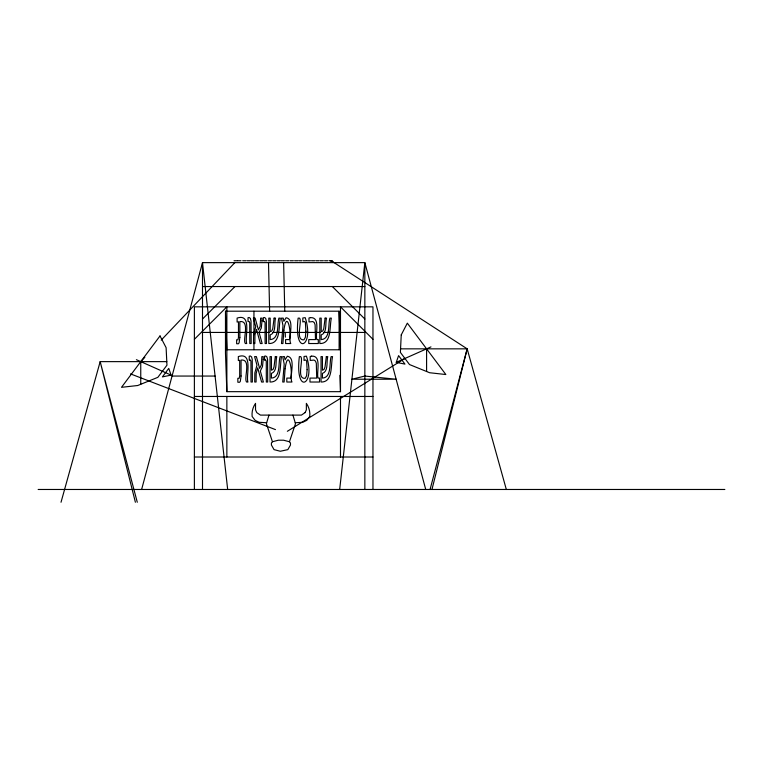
<?xml version="1.0" encoding="UTF-8"?>
<svg xmlns="http://www.w3.org/2000/svg" width="763" height="763" viewBox="0 0 763 763"><rect width="100%" height="100%" fill="white"/><g stroke="black" fill="none" stroke-linecap="round" stroke-linejoin="round"><path stroke-width="1.14" d="M339.678 489.474L364.848 262.634L202.5 262.634L141.622 489.474M431.963 489.474L467.175 348.844L331.171 260.746M430.065 489.474L467.175 348.844L400.556 348.844M61.021 502.254L100.172 361.633L166.792 361.633M268.977 415.101L266.392 423.646L272.439 441.739L271.428 443.007L271.428 445.039L274.031 449.626L280.317 451.257L287.861 449.626L290.465 445.039L290.465 443.007L289.454 441.739L283.559 440.213L278.333 440.213L272.439 441.739M289.454 441.739L295.5 423.646L292.916 415.101M396.264 362.33L398.591 355.625L404.972 364.123L396.264 362.33L430.961 346.898M305.095 412.649L306.364 409.865L306.364 403.369A19.237 19.237 0 0 1 309.759 416.474L306.793 420.337L302.777 422.282L295.233 422.759M144.846 357.322L140.754 361.633L140.754 384.285M161.212 340.107L234.861 262.634M202.5 319.01L234.975 286.545M194.384 339.306L226.859 306.84L226.859 391.667L340.489 391.667L340.489 306.84L372.964 339.306M287.346 431.295L404.934 358.467M171.084 375.11L162.376 376.912L168.757 368.405L171.084 375.11L136.386 359.688M234.05 260.746L237.303 260.746M237.722 260.746L240.974 260.746M242.71 260.746L245.953 260.746M247.002 260.746L250.245 260.746M251.122 260.746L254.375 260.746M255.386 260.746L258.628 260.746M259.725 260.746L262.968 260.746M263.788 260.746L267.04 260.746M268.28 260.746L271.533 260.746M272.668 260.746L275.91 260.746M277.007 260.746L280.259 260.746M281.194 260.746L284.437 260.746M285.572 260.746L288.824 260.746M290.169 260.746L293.412 260.746M294.585 260.746L297.828 260.746M298.81 260.746L302.062 260.746M303.283 260.746L306.526 260.746M307.251 260.746L310.503 260.746M311.485 260.746L314.728 260.746M315.815 260.746L319.058 260.746M320.145 260.746L323.388 260.746M324.552 260.746L327.794 260.746M329.13 260.746L332.372 260.746M202.5 286.545L364.848 286.545M225.476 311.199L339.115 311.199L340.489 349.778L226.859 349.778L225.476 311.199L225.476 353.078L226.859 391.667M202.5 332.439L269.329 332.439M272.877 332.439L320.183 332.439M323.741 332.439L364.848 332.439M172.066 376.054L215.09 376.054M194.384 396.464L372.964 396.464M194.384 457.008L372.964 457.008M38.15 489.474L724.85 489.474M266.659 422.759L259.115 422.282L255.1 420.337L252.133 416.474A19.237 19.237 0 0 1 255.529 403.369L255.538 409.865L256.797 412.649L260.45 415.101L301.442 415.101L305.152 412.535M130.502 373.889L275.472 429.607M330.331 260.746L333.049 261.909M332.372 286.545L364.848 319.01M467.175 348.844L506.327 489.474M425.725 489.474L364.848 262.634L364.848 489.474M137.283 502.254L100.172 361.633L135.385 502.254M227.67 489.474L202.5 262.634L202.5 489.474M339.907 375.291L340.489 391.667M269.635 311.457L268.5 262.634M283.626 262.634L284.761 311.132M285.257 332.43L285.372 337.16M426.593 348.844L426.593 371.495M372.964 489.474L372.964 306.84L194.384 306.84L194.384 489.474M340.489 396.464L340.489 457.008M339.115 311.199L339.115 349.645M253.945 311.199L253.945 334.738M253.945 342.759L253.945 349.645M226.859 396.464L226.859 457.008M261.995 320.908L261.27 328.061L259.105 332.468L262.157 343.531L260.383 343.531L256.473 329.358L254.966 334.852L254.861 343.531L253.497 343.531L253.631 334.366L255.739 326.688L253.373 318.123L255.157 318.123L258.399 329.883L260.126 326.459L260.631 318.123L261.995 318.123L261.995 320.908M263.216 359.402L262.491 366.564L260.326 370.971L263.378 382.025L261.595 382.025L257.694 367.852L256.187 373.345L256.082 382.025L254.718 382.025L254.852 372.859L256.959 365.191L254.594 356.617L256.378 356.617L259.611 368.376L261.347 364.952L261.852 356.617L263.216 356.617L263.216 359.402M305.887 331.161L305.391 337.246L304.008 339.821C294.766 340.813 302.606 321.109 299.506 318.123L298.133 318.123C293.478 357.504 314.833 346.469 305.2 317.666L302.825 317.98L302.825 321.976L304.265 321.433L305.381 322.415L305.887 331.161M307.108 369.664L306.612 375.739L305.229 378.324C295.987 379.306 303.827 359.602 300.717 356.617L299.354 356.617C294.699 396.007 316.054 384.972 306.411 356.168L304.036 356.474L304.036 360.47L305.477 359.926L306.602 360.909L307.108 369.664M239.84 337.504L239.105 342.854L238.333 343.808L236.635 343.731L236.635 339.793L237.942 339.85L238.476 337.389L238.476 321.776L237.112 322.053L237.112 318.085C252.343 312.992 244.484 337.656 246.726 343.531L245.352 343.531C242.338 339.85 250.493 320.241 239.84 321.576L239.84 337.504M241.06 376.006L240.326 381.347L239.553 382.301L237.846 382.225L237.846 378.295L239.162 378.353L239.687 375.882L239.687 360.27L238.333 360.546L238.333 356.579C253.554 351.485 245.696 376.149 247.937 382.025L246.573 382.025C243.559 378.343 251.714 358.744 241.06 360.069L241.06 376.006M401.243 334.881L400.384 352.401L409.493 364.542L429.626 372.735L445.85 374.528L407.328 323.159L401.243 334.881M283.893 330.245L282.911 343.531L281.499 343.531L282.987 325.629L281.499 318.123L283.216 318.123L283.846 321.347L286.087 317.742C295.472 319.087 287.718 338.648 290.76 343.531L285.591 343.531L285.591 339.592L289.387 339.592C291.886 332.964 286.878 308.405 283.893 330.245M285.114 368.739L284.122 382.025L282.72 382.025L284.208 364.123L282.72 356.617L284.437 356.617L285.066 359.85L287.308 356.245C296.683 357.589 288.939 377.141 291.971 382.025L286.812 382.025L286.812 378.086L290.608 378.086C293.106 371.457 288.09 346.898 285.114 368.739M274.108 318.123L272.772 328.586L271.79 330.989L270.197 331.705L270.197 318.123L268.814 318.123L268.814 343.531C281.003 343.932 278.428 326.116 280.345 318.123L278.915 318.123C276.902 324.208 279.697 339.106 270.197 339.592L270.197 334.919C276.473 332.773 274.051 323.15 275.538 318.123L274.108 318.123M275.319 356.617L273.993 367.089L273.011 369.483L271.418 370.208L271.418 356.617L270.035 356.617L270.035 382.025C282.215 382.435 279.649 364.609 281.557 356.617L280.126 356.617C278.123 362.702 280.908 377.599 271.418 378.086L271.418 373.412C277.694 371.266 275.271 361.652 276.75 356.617L275.319 356.617M325.105 318.123L323.779 328.586L322.797 330.989L321.204 331.705L321.204 318.123L319.821 318.123L319.821 343.531C332 343.932 329.425 326.116 331.342 318.123L329.912 318.123C327.909 324.208 330.694 339.106 321.204 339.592L321.204 334.919C327.47 332.773 325.057 323.15 326.535 318.123L325.105 318.123M326.326 356.617L325 367.089L324.008 369.483L322.425 370.208L322.425 356.617L321.042 356.617L321.042 382.025C333.221 382.435 330.646 364.609 332.563 356.617L331.132 356.617C329.13 362.702 331.915 377.599 322.425 378.086L322.425 373.412C328.691 371.266 326.268 361.652 327.756 356.617L326.326 356.617M160.02 335.939L121.498 387.318L137.721 385.515L157.855 377.332L166.963 365.181L166.105 347.661L160.02 335.939M248.5 321.481L248.032 321.633L248.032 317.704L249.167 317.494L250.359 318.4L251.027 320.994L251.161 343.531L249.787 343.531L249.73 322.835L249.282 321.585L248.5 321.481M263.817 321.481L263.349 321.633L263.349 317.704L264.484 317.494L265.677 318.4L266.354 320.994L266.478 343.531L265.114 343.531L265.057 322.835L264.608 321.585L263.817 321.481M249.711 359.974L249.243 360.126L249.243 356.197L250.378 355.997L251.58 356.893L252.248 359.487L252.372 382.025L251.008 382.025L250.951 361.328L250.502 360.088L249.711 359.974M265.038 359.974L264.57 360.126L264.57 356.197L265.705 355.997L266.897 356.893L267.565 359.487L267.699 382.025L266.335 382.025L266.277 361.328L265.82 360.088L265.038 359.974M310.407 317.637L308.986 318.018L308.986 321.957L312.868 321.566L314.299 322.663L315.109 324.761L315.481 339.592L308.748 339.592L308.748 343.531L318.314 343.531L318.314 339.592L316.845 339.592C314.938 334.604 320.946 316.836 310.407 317.637M311.619 356.14L310.207 356.512L310.207 360.451L314.089 360.069L315.51 361.157L316.321 363.264L316.702 378.086L309.969 378.086L309.969 382.025L319.525 382.025L319.525 378.086L318.066 378.086C316.159 373.107 322.167 355.329 311.619 356.14M364.848 376.054L351.915 379.221L396.131 379.221L364.848 376.054"/></g></svg>
